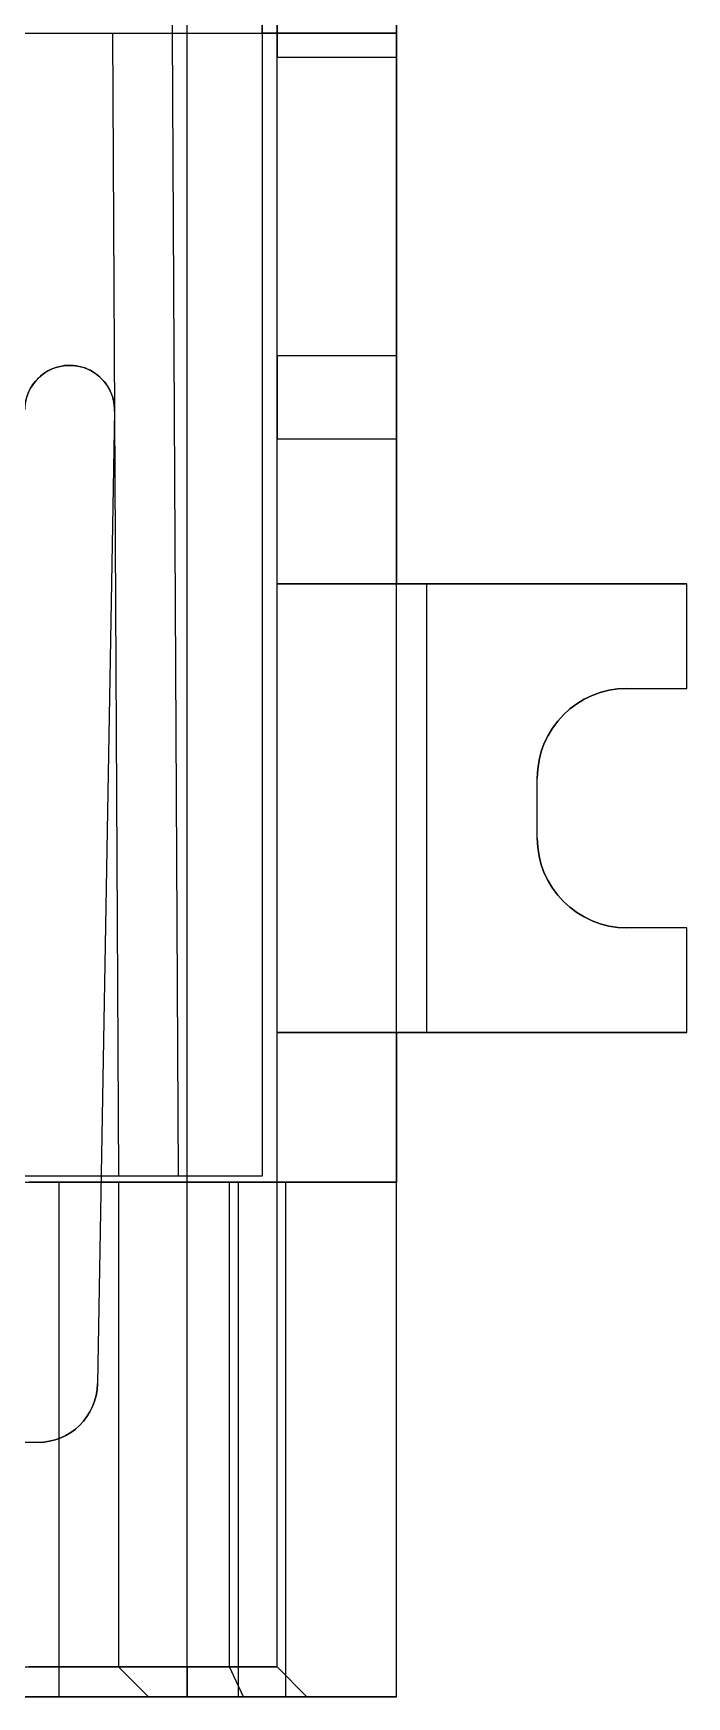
# Model space of a CAD drawing. Extents: x -4.83 to 4.83, y -5.56 to 3.84.
# Drawn here: x 2.65 to 4.83, y -5.56 to 0 of the extents above; entities that cross this region are included whole.
import ezdxf

# ---------------------------------------------------------------- set-up
doc = ezdxf.new("R2010")
doc.units = 0
doc.layers.get('0').update_dxf_attribs({"linetype": 'CONTINUOUS'})

# ---------------------------------------------------------------- blocks, each defined once
blk = doc.blocks.new('*U1')
at = {"color": 250, "extrusion": (0, -1e-16, -1)}
for p, q in [((3.41, 3.64), (3.41, -3.82)), ((3.41, 3.64, 1.62), (3.41, 0, 1.62)), ((3.86, 0, 1.62), (3.86, 3.64, 1.62)), ((3.41, 0, 1.62), (3.86, 0, 1.62)), ((3.41, -3.82), (1.45, -3.82))]:
    blk.add_line(p, q, dxfattribs=at)
at = {"color": 250}
for p, q in [((3.41, 0, 2.22), (3.41, 3.64, 2.22)), ((3.41, 0, 3.18), (3.41, 3.64, 3.18)), ((3.86, 0, 2.22), (3.86, 3.64, 2.22)), ((3.11, 3.34, 3.48), (3.11, 0, 3.48)), ((3.11, 3.34, 3.48), (3.11, 0, 3.48)), ((-3.11, 0, 3.48), (3.11, 0, 3.48)), ((2.91, 0, 0.72), (2.93, -3.82, 0.7)), ((3.11, 0, 1.62), (3.41, 0, 1.62)), ((3.11, 0, 1.62), (3.13, -3.82, 1.62)), ((3.86, 0, 2.22), (3.41, 0, 2.22)), ((3.41, 0, 1.62), (3.41, -3.82, 1.62)), ((3.41, -3.82, 1.62), (3.13, -3.82, 1.62))]:
    blk.add_line(p, q, dxfattribs=at)
at = {"color": 250, "extrusion": (1, 0, 0)}
for p, q in [((3.41, 0, 3.18), (3.41, 3.64, 3.18)), ((3.41, 0, 2.22), (3.41, 3.64, 2.22)), ((3.41, 3.64), (3.41, -3.82)), ((3.41, 3.64, 1.62), (3.41, 0, 1.62)), ((3.86, 0, 2.22), (3.86, 3.64, 2.22)), ((3.86, 0, 1.62), (3.86, 3.64, 1.62)), ((3.41, 0, 2.22), (3.41, 0, 3.18)), ((3.86, 0, 1.62), (3.86, 0, 2.22)), ((3.41, 0, 1.62), (3.41, -3.82, 1.62)), ((3.41, -3.82, 1.62), (3.41, -3.82))]:
    blk.add_line(p, q, dxfattribs=at)
at = {"color": 250, "extrusion": (0, -1, 1e-16)}
for p, q in [((-3.11, 0, 3.48), (3.11, 0, 3.48)), ((2.91, 0, 0.72), (2.91, 0, 1.42)), ((2.91, 0, 1.42), (3.11, 0, 1.62)), ((3.11, 0, 1.62), (3.41, 0, 1.62)), ((3.41, 0, 1.62), (3.86, 0, 1.62)), ((3.86, 0, 2.22), (3.41, 0, 2.22)), ((3.41, 0, 2.22), (3.41, 0, 3.18)), ((3.86, 0, 1.62), (3.86, 0, 2.22)), ((3.41, -3.82), (1.45, -3.82)), ((2.93, -3.82, 1.42), (2.93, -3.82, 0.7)), ((3.13, -3.82, 1.62), (2.93, -3.82, 1.42)), ((3.41, -3.82, 1.62), (3.13, -3.82, 1.62)), ((3.41, -3.82, 1.62), (3.41, -3.82))]:
    blk.add_line(p, q, dxfattribs=at)
at = {"color": 250, "extrusion": (-0.707097, -0.003702, 0.707107)}
for p, q in [((2.91, 0, 1.42), (2.93, -3.82, 1.42)), ((2.91, 0, 1.42), (3.11, 0, 1.62)), ((3.11, 0, 1.62), (3.13, -3.82, 1.62)), ((3.13, -3.82, 1.62), (2.93, -3.82, 1.42))]:
    blk.add_line(p, q, dxfattribs=at)
at = {"color": 250, "extrusion": (-0.999986, -0.005236, 0)}
for p, q in [((2.91, 0, 0.72), (2.93, -3.82, 0.7)), ((2.91, 0, 1.42), (2.93, -3.82, 1.42)), ((2.91, 0, 0.72), (2.91, 0, 1.42)), ((2.93, -3.82, 1.42), (2.93, -3.82, 0.7))]:
    blk.add_line(p, q, dxfattribs=at)
at = {"color": 250}
for points in [[(2.6445, 0, 0.422), (2.6469, 0, 0.4223), (2.6494, 0, 0.4226), (2.6518, 0, 0.4229), (2.6542, 0, 0.4233), (2.6567, 0, 0.4237), (2.6591, 0, 0.4241), (2.6615, 0, 0.4245), (2.664, 0, 0.4249), (2.6664, 0, 0.4254), (2.6688, 0, 0.4259), (2.6712, 0, 0.4264), (2.6736, 0, 0.4269), (2.676, 0, 0.4274), (2.6784, 0, 0.428), (2.6808, 0, 0.4286), (2.6832, 0, 0.4292), (2.6856, 0, 0.4298), (2.688, 0, 0.4304), (2.6904, 0, 0.4311), (2.6927, 0, 0.4318), (2.6951, 0, 0.4325), (2.6975, 0, 0.4332), (2.6998, 0, 0.4339), (2.7022, 0, 0.4347), (2.7045, 0, 0.4355), (2.7068, 0, 0.4362), (2.7092, 0, 0.4371), (2.7115, 0, 0.4379), (2.7138, 0, 0.4387), (2.7161, 0, 0.4396), (2.7184, 0, 0.4405), (2.7207, 0, 0.4414), (2.723, 0, 0.4423), (2.7253, 0, 0.4433), (2.7276, 0, 0.4442), (2.7298, 0, 0.4452), (2.7321, 0, 0.4462), (2.7343, 0, 0.4472), (2.7366, 0, 0.4482), (2.7388, 0, 0.4493), (2.741, 0, 0.4504), (2.7432, 0, 0.4514), (2.7454, 0, 0.4525), (2.7476, 0, 0.4537), (2.7498, 0, 0.4548), (2.752, 0, 0.456), (2.7542, 0, 0.4571), (2.7563, 0, 0.4583), (2.7585, 0, 0.4595), (2.7606, 0, 0.4608), (2.7628, 0, 0.462), (2.7649, 0, 0.4633), (2.767, 0, 0.4645), (2.7691, 0, 0.4658), (2.7712, 0, 0.4672), (2.7733, 0, 0.4685), (2.7753, 0, 0.4698), (2.7774, 0, 0.4712), (2.7794, 0, 0.4726), (2.7815, 0, 0.474), (2.7835, 0, 0.4754), (2.7855, 0, 0.4768), (2.7875, 0, 0.4783), (2.7895, 0, 0.4797), (2.7915, 0, 0.4812), (2.7934, 0, 0.4827), (2.7954, 0, 0.4842), (2.7973, 0, 0.4857), (2.7992, 0, 0.4873), (2.8011, 0, 0.4888), (2.803, 0, 0.4904), (2.8049, 0, 0.492), (2.8068, 0, 0.4936), (2.8086, 0, 0.4952), (2.8105, 0, 0.4969), (2.8123, 0, 0.4985), (2.8141, 0, 0.5002), (2.8159, 0, 0.5019), (2.8177, 0, 0.5036), (2.8195, 0, 0.5053), (2.8213, 0, 0.507), (2.823, 0, 0.5087), (2.8247, 0, 0.5105), (2.8264, 0, 0.5123), (2.8281, 0, 0.5141), (2.8298, 0, 0.5159), (2.8315, 0, 0.5177), (2.8331, 0, 0.5195), (2.8348, 0, 0.5214), (2.8364, 0, 0.5232), (2.838, 0, 0.5251), (2.8396, 0, 0.527), (2.8412, 0, 0.5289), (2.8427, 0, 0.5308), (2.8443, 0, 0.5327), (2.8458, 0, 0.5346), (2.8473, 0, 0.5366), (2.8488, 0, 0.5386), (2.8503, 0, 0.5405), (2.8518, 0, 0.5425), (2.8532, 0, 0.5445), (2.8546, 0, 0.5465), (2.856, 0, 0.5485), (2.8574, 0, 0.5506), (2.8588, 0, 0.5526), (2.8602, 0, 0.5547), (2.8615, 0, 0.5567), (2.8628, 0, 0.5588), (2.8642, 0, 0.5609), (2.8655, 0, 0.563), (2.8667, 0, 0.5651), (2.868, 0, 0.5672), (2.8692, 0, 0.5694), (2.8705, 0, 0.5715), (2.8717, 0, 0.5737), (2.8729, 0, 0.5758), (2.874, 0, 0.578), (2.8752, 0, 0.5802), (2.8763, 0, 0.5824), (2.8775, 0, 0.5846), (2.8786, 0, 0.5868), (2.8796, 0, 0.589), (2.8807, 0, 0.5912), (2.8818, 0, 0.5934), (2.8828, 0, 0.5957), (2.8838, 0, 0.5979), (2.8848, 0, 0.6002), (2.8858, 0, 0.6024), (2.8868, 0, 0.6047), (2.8877, 0, 0.607), (2.8886, 0, 0.6093), (2.8895, 0, 0.6116), (2.8904, 0, 0.6139), (2.8913, 0, 0.6162), (2.8921, 0, 0.6185), (2.8929, 0, 0.6208), (2.8938, 0, 0.6232), (2.8946, 0, 0.6255), (2.8953, 0, 0.6278), (2.8961, 0, 0.6302), (2.8968, 0, 0.6325), (2.8975, 0, 0.6349), (2.8982, 0, 0.6373), (2.8989, 0, 0.6396), (2.8996, 0, 0.642), (2.9002, 0, 0.6444), (2.9008, 0, 0.6468), (2.9014, 0, 0.6492), (2.902, 0, 0.6516), (2.9026, 0, 0.654), (2.9031, 0, 0.6564), (2.9036, 0, 0.6588), (2.9041, 0, 0.6612), (2.9046, 0, 0.6636), (2.9051, 0, 0.666), (2.9055, 0, 0.6685), (2.9059, 0, 0.6709), (2.9063, 0, 0.6733), (2.9067, 0, 0.6758), (2.9071, 0, 0.6782), (2.9074, 0, 0.6806), (2.9077, 0, 0.6831), (2.908, 0, 0.6855), (2.9083, 0, 0.688), (2.9086, 0, 0.6904), (2.9088, 0, 0.6929), (2.909, 0, 0.6954), (2.9092, 0, 0.6978), (2.9094, 0, 0.7003), (2.9095, 0, 0.7027), (2.9097, 0, 0.7052), (2.9098, 0, 0.7077), (2.9099, 0, 0.7101), (2.9099, 0, 0.7126), (2.91, 0, 0.7151), (2.91, 0, 0.7175), (2.91, 0, 0.72)], [(2.6445, 0, 0.422), (2.6469, 0, 0.4223), (2.6494, 0, 0.4226), (2.6518, 0, 0.4229), (2.6542, 0, 0.4233), (2.6567, 0, 0.4237), (2.6591, 0, 0.4241), (2.6615, 0, 0.4245), (2.664, 0, 0.4249), (2.6664, 0, 0.4254), (2.6688, 0, 0.4259), (2.6712, 0, 0.4264), (2.6736, 0, 0.4269), (2.676, 0, 0.4274), (2.6784, 0, 0.428), (2.6808, 0, 0.4286), (2.6832, 0, 0.4292), (2.6856, 0, 0.4298), (2.688, 0, 0.4304), (2.6904, 0, 0.4311), (2.6927, 0, 0.4318), (2.6951, 0, 0.4325), (2.6975, 0, 0.4332), (2.6998, 0, 0.4339), (2.7022, 0, 0.4347), (2.7045, 0, 0.4355), (2.7068, 0, 0.4362), (2.7092, 0, 0.4371), (2.7115, 0, 0.4379), (2.7138, 0, 0.4387), (2.7161, 0, 0.4396), (2.7184, 0, 0.4405), (2.7207, 0, 0.4414), (2.723, 0, 0.4423), (2.7253, 0, 0.4433), (2.7276, 0, 0.4442), (2.7298, 0, 0.4452), (2.7321, 0, 0.4462), (2.7343, 0, 0.4472), (2.7366, 0, 0.4482), (2.7388, 0, 0.4493), (2.741, 0, 0.4504), (2.7432, 0, 0.4514), (2.7454, 0, 0.4525), (2.7476, 0, 0.4537), (2.7498, 0, 0.4548), (2.752, 0, 0.456), (2.7542, 0, 0.4571), (2.7563, 0, 0.4583), (2.7585, 0, 0.4595), (2.7606, 0, 0.4608), (2.7628, 0, 0.462), (2.7649, 0, 0.4633), (2.767, 0, 0.4645), (2.7691, 0, 0.4658), (2.7712, 0, 0.4672), (2.7733, 0, 0.4685), (2.7753, 0, 0.4698), (2.7774, 0, 0.4712), (2.7794, 0, 0.4726), (2.7815, 0, 0.474), (2.7835, 0, 0.4754), (2.7855, 0, 0.4768), (2.7875, 0, 0.4783), (2.7895, 0, 0.4797), (2.7915, 0, 0.4812), (2.7934, 0, 0.4827), (2.7954, 0, 0.4842), (2.7973, 0, 0.4857), (2.7992, 0, 0.4873), (2.8011, 0, 0.4888), (2.803, 0, 0.4904), (2.8049, 0, 0.492), (2.8068, 0, 0.4936), (2.8086, 0, 0.4952), (2.8105, 0, 0.4969), (2.8123, 0, 0.4985), (2.8141, 0, 0.5002), (2.8159, 0, 0.5019), (2.8177, 0, 0.5036), (2.8195, 0, 0.5053), (2.8213, 0, 0.507), (2.823, 0, 0.5087), (2.8247, 0, 0.5105), (2.8264, 0, 0.5123), (2.8281, 0, 0.5141), (2.8298, 0, 0.5159), (2.8315, 0, 0.5177), (2.8331, 0, 0.5195), (2.8348, 0, 0.5214), (2.8364, 0, 0.5232), (2.838, 0, 0.5251), (2.8396, 0, 0.527), (2.8412, 0, 0.5289), (2.8427, 0, 0.5308), (2.8443, 0, 0.5327), (2.8458, 0, 0.5346), (2.8473, 0, 0.5366), (2.8488, 0, 0.5386), (2.8503, 0, 0.5405), (2.8518, 0, 0.5425), (2.8532, 0, 0.5445), (2.8546, 0, 0.5465), (2.856, 0, 0.5485), (2.8574, 0, 0.5506), (2.8588, 0, 0.5526), (2.8602, 0, 0.5547), (2.8615, 0, 0.5567), (2.8628, 0, 0.5588), (2.8642, 0, 0.5609), (2.8655, 0, 0.563), (2.8667, 0, 0.5651), (2.868, 0, 0.5672), (2.8692, 0, 0.5694), (2.8705, 0, 0.5715), (2.8717, 0, 0.5737), (2.8729, 0, 0.5758), (2.874, 0, 0.578), (2.8752, 0, 0.5802), (2.8763, 0, 0.5824), (2.8775, 0, 0.5846), (2.8786, 0, 0.5868), (2.8796, 0, 0.589), (2.8807, 0, 0.5912), (2.8818, 0, 0.5934), (2.8828, 0, 0.5957), (2.8838, 0, 0.5979), (2.8848, 0, 0.6002), (2.8858, 0, 0.6024), (2.8868, 0, 0.6047), (2.8877, 0, 0.607), (2.8886, 0, 0.6093), (2.8895, 0, 0.6116), (2.8904, 0, 0.6139), (2.8913, 0, 0.6162), (2.8921, 0, 0.6185), (2.8929, 0, 0.6208), (2.8938, 0, 0.6232), (2.8946, 0, 0.6255), (2.8953, 0, 0.6278), (2.8961, 0, 0.6302), (2.8968, 0, 0.6325), (2.8975, 0, 0.6349), (2.8982, 0, 0.6373), (2.8989, 0, 0.6396), (2.8996, 0, 0.642), (2.9002, 0, 0.6444), (2.9008, 0, 0.6468), (2.9014, 0, 0.6492), (2.902, 0, 0.6516), (2.9026, 0, 0.654), (2.9031, 0, 0.6564), (2.9036, 0, 0.6588), (2.9041, 0, 0.6612), (2.9046, 0, 0.6636), (2.9051, 0, 0.666), (2.9055, 0, 0.6685), (2.9059, 0, 0.6709), (2.9063, 0, 0.6733), (2.9067, 0, 0.6758), (2.9071, 0, 0.6782), (2.9074, 0, 0.6806), (2.9077, 0, 0.6831), (2.908, 0, 0.6855), (2.9083, 0, 0.688), (2.9086, 0, 0.6904), (2.9088, 0, 0.6929), (2.909, 0, 0.6954), (2.9092, 0, 0.6978), (2.9094, 0, 0.7003), (2.9095, 0, 0.7027), (2.9097, 0, 0.7052), (2.9098, 0, 0.7077), (2.9099, 0, 0.7101), (2.9099, 0, 0.7126), (2.91, 0, 0.7151), (2.91, 0, 0.7175), (2.91, 0, 0.72)], [(2.93, -3.82, 0.7), (2.93, -3.82, 0.6973), (2.93, -3.82, 0.6947), (2.9299, -3.82, 0.692), (2.9298, -3.82, 0.6894), (2.9297, -3.82, 0.6868), (2.9296, -3.82, 0.6842), (2.9295, -3.82, 0.6817), (2.9293, -3.82, 0.6791), (2.9292, -3.82, 0.6766), (2.929, -3.82, 0.6741), (2.9288, -3.82, 0.6716), (2.9285, -3.82, 0.6692), (2.9283, -3.82, 0.6667), (2.928, -3.82, 0.6643), (2.9278, -3.82, 0.6619), (2.9275, -3.82, 0.6595), (2.9271, -3.82, 0.6571), (2.9268, -3.82, 0.6548), (2.9265, -3.82, 0.6524), (2.9261, -3.82, 0.6501), (2.9257, -3.82, 0.6478), (2.9253, -3.82, 0.6455), (2.9249, -3.82, 0.6432), (2.9244, -3.82, 0.641), (2.924, -3.82, 0.6387), (2.9235, -3.82, 0.6365), (2.923, -3.82, 0.6343), (2.9226, -3.82, 0.6321), (2.922, -3.82, 0.6299), (2.9215, -3.82, 0.6278), (2.921, -3.82, 0.6256), (2.9204, -3.82, 0.6235), (2.9198, -3.82, 0.6214), (2.9192, -3.82, 0.6193), (2.9186, -3.82, 0.6172), (2.918, -3.82, 0.6151), (2.9174, -3.82, 0.613), (2.9168, -3.82, 0.611), (2.9161, -3.82, 0.6089), (2.9154, -3.82, 0.6069), (2.9148, -3.82, 0.6049), (2.9141, -3.82, 0.6029), (2.9134, -3.82, 0.6009), (2.9127, -3.82, 0.5989), (2.9119, -3.82, 0.597), (2.9112, -3.82, 0.595), (2.9104, -3.82, 0.5931), (2.9097, -3.82, 0.5912), (2.9089, -3.82, 0.5892), (2.9081, -3.82, 0.5873), (2.9073, -3.82, 0.5854), (2.9065, -3.82, 0.5836), (2.9057, -3.82, 0.5817), (2.9049, -3.82, 0.5798), (2.9041, -3.82, 0.578), (2.9032, -3.82, 0.5761), (2.9024, -3.82, 0.5743), (2.9015, -3.82, 0.5724), (2.9006, -3.82, 0.5706), (2.8998, -3.82, 0.5688), (2.8989, -3.82, 0.567), (2.898, -3.82, 0.5652), (2.8971, -3.82, 0.5634), (2.8961, -3.82, 0.5617), (2.8952, -3.82, 0.5599), (2.8943, -3.82, 0.5581), (2.8933, -3.82, 0.5564), (2.8924, -3.82, 0.5547), (2.8914, -3.82, 0.5529), (2.8904, -3.82, 0.5512), (2.8895, -3.82, 0.5495), (2.8885, -3.82, 0.5478), (2.8875, -3.82, 0.5461), (2.8864, -3.82, 0.5444), (2.8854, -3.82, 0.5428), (2.8844, -3.82, 0.5411), (2.8834, -3.82, 0.5395), (2.8823, -3.82, 0.5378), (2.8813, -3.82, 0.5362), (2.8802, -3.82, 0.5346), (2.8791, -3.82, 0.5329), (2.878, -3.82, 0.5313), (2.8769, -3.82, 0.5297), (2.8758, -3.82, 0.5281), (2.8747, -3.82, 0.5266), (2.8736, -3.82, 0.525), (2.8725, -3.82, 0.5234), (2.8714, -3.82, 0.5219), (2.8702, -3.82, 0.5203), (2.8691, -3.82, 0.5188), (2.8679, -3.82, 0.5173), (2.8667, -3.82, 0.5157), (2.8655, -3.82, 0.5142), (2.8644, -3.82, 0.5127), (2.8632, -3.82, 0.5112), (2.862, -3.82, 0.5098), (2.8607, -3.82, 0.5083), (2.8595, -3.82, 0.5068), (2.8583, -3.82, 0.5054), (2.857, -3.82, 0.5039), (2.8558, -3.82, 0.5025), (2.8545, -3.82, 0.501), (2.8533, -3.82, 0.4996), (2.852, -3.82, 0.4982), (2.8507, -3.82, 0.4968), (2.8494, -3.82, 0.4954), (2.8481, -3.82, 0.494), (2.8468, -3.82, 0.4926), (2.8455, -3.82, 0.4913), (2.8441, -3.82, 0.4899), (2.8428, -3.82, 0.4885), (2.8415, -3.82, 0.4872), (2.8401, -3.82, 0.4859), (2.8387, -3.82, 0.4845), (2.8374, -3.82, 0.4832), (2.836, -3.82, 0.4819), (2.8346, -3.82, 0.4806), (2.8332, -3.82, 0.4793), (2.8318, -3.82, 0.478), (2.8304, -3.82, 0.4767), (2.829, -3.82, 0.4755), (2.8275, -3.82, 0.4742), (2.8261, -3.82, 0.473), (2.8247, -3.82, 0.4717), (2.8232, -3.82, 0.4705), (2.8217, -3.82, 0.4693), (2.8203, -3.82, 0.468), (2.8188, -3.82, 0.4668), (2.8173, -3.82, 0.4656), (2.8158, -3.82, 0.4645), (2.8143, -3.82, 0.4633), (2.8127, -3.82, 0.4621), (2.8112, -3.82, 0.4609), (2.8097, -3.82, 0.4598), (2.8081, -3.82, 0.4586), (2.8066, -3.82, 0.4575), (2.805, -3.82, 0.4564), (2.8034, -3.82, 0.4553), (2.8019, -3.82, 0.4541), (2.8003, -3.82, 0.453), (2.7987, -3.82, 0.452), (2.7971, -3.82, 0.4509), (2.7955, -3.82, 0.4498), (2.7938, -3.82, 0.4487), (2.7922, -3.82, 0.4477), (2.7905, -3.82, 0.4466), (2.7889, -3.82, 0.4456), (2.7872, -3.82, 0.4446), (2.7856, -3.82, 0.4436), (2.7839, -3.82, 0.4425), (2.7822, -3.82, 0.4415), (2.7805, -3.82, 0.4405), (2.7788, -3.82, 0.4396), (2.7771, -3.82, 0.4386), (2.7753, -3.82, 0.4376), (2.7736, -3.82, 0.4367), (2.7719, -3.82, 0.4357), (2.7701, -3.82, 0.4348), (2.7683, -3.82, 0.4339), (2.7666, -3.82, 0.4329), (2.7648, -3.82, 0.432), (2.763, -3.82, 0.4311), (2.7612, -3.82, 0.4302), (2.7594, -3.82, 0.4294), (2.7576, -3.82, 0.4285), (2.7557, -3.82, 0.4276), (2.7539, -3.82, 0.4268), (2.7521, -3.82, 0.4259), (2.7502, -3.82, 0.4251), (2.7483, -3.82, 0.4243), (2.7464, -3.82, 0.4235), (2.7446, -3.82, 0.4227), (2.7427, -3.82, 0.4219), (2.7408, -3.82, 0.4211), (2.7388, -3.82, 0.4203), (2.7369, -3.82, 0.4195), (2.735, -3.82, 0.4188), (2.733, -3.82, 0.4181), (2.7311, -3.82, 0.4173), (2.7291, -3.82, 0.4166), (2.7271, -3.82, 0.4159), (2.7251, -3.82, 0.4152), (2.7231, -3.82, 0.4145), (2.721, -3.82, 0.4139), (2.719, -3.82, 0.4132), (2.717, -3.82, 0.4126), (2.7149, -3.82, 0.412), (2.7128, -3.82, 0.4113), (2.7107, -3.82, 0.4108), (2.7086, -3.82, 0.4102), (2.7065, -3.82, 0.4096), (2.7044, -3.82, 0.409), (2.7022, -3.82, 0.4085), (2.7001, -3.82, 0.408), (2.6979, -3.82, 0.4075), (2.6957, -3.82, 0.407), (2.6935, -3.82, 0.4065), (2.6913, -3.82, 0.406), (2.689, -3.82, 0.4056), (2.6868, -3.82, 0.4051), (2.6845, -3.82, 0.4047), (2.6822, -3.82, 0.4043), (2.6799, -3.82, 0.4039), (2.6776, -3.82, 0.4035), (2.6752, -3.82, 0.4032), (2.6729, -3.82, 0.4029), (2.6705, -3.82, 0.4025), (2.6681, -3.82, 0.4022), (2.6657, -3.82, 0.402), (2.6633, -3.82, 0.4017), (2.6608, -3.82, 0.4014), (2.6584, -3.82, 0.4012), (2.6559, -3.82, 0.401), (2.6534, -3.82, 0.4008), (2.6509, -3.82, 0.4007), (2.6483, -3.82, 0.4005), (2.6458, -3.82, 0.4004), (2.6432, -3.82, 0.4003)], [(2.93, -3.82, 0.7), (2.93, -3.82, 0.6973), (2.93, -3.82, 0.6947), (2.9299, -3.82, 0.692), (2.9298, -3.82, 0.6894), (2.9297, -3.82, 0.6868), (2.9296, -3.82, 0.6842), (2.9295, -3.82, 0.6817), (2.9293, -3.82, 0.6791), (2.9292, -3.82, 0.6766), (2.929, -3.82, 0.6741), (2.9288, -3.82, 0.6716), (2.9285, -3.82, 0.6692), (2.9283, -3.82, 0.6667), (2.928, -3.82, 0.6643), (2.9278, -3.82, 0.6619), (2.9275, -3.82, 0.6595), (2.9271, -3.82, 0.6571), (2.9268, -3.82, 0.6548), (2.9265, -3.82, 0.6524), (2.9261, -3.82, 0.6501), (2.9257, -3.82, 0.6478), (2.9253, -3.82, 0.6455), (2.9249, -3.82, 0.6432), (2.9244, -3.82, 0.641), (2.924, -3.82, 0.6387), (2.9235, -3.82, 0.6365), (2.923, -3.82, 0.6343), (2.9226, -3.82, 0.6321), (2.922, -3.82, 0.6299), (2.9215, -3.82, 0.6278), (2.921, -3.82, 0.6256), (2.9204, -3.82, 0.6235), (2.9198, -3.82, 0.6214), (2.9192, -3.82, 0.6193), (2.9186, -3.82, 0.6172), (2.918, -3.82, 0.6151), (2.9174, -3.82, 0.613), (2.9168, -3.82, 0.611), (2.9161, -3.82, 0.6089), (2.9154, -3.82, 0.6069), (2.9148, -3.82, 0.6049), (2.9141, -3.82, 0.6029), (2.9134, -3.82, 0.6009), (2.9127, -3.82, 0.5989), (2.9119, -3.82, 0.597), (2.9112, -3.82, 0.595), (2.9104, -3.82, 0.5931), (2.9097, -3.82, 0.5912), (2.9089, -3.82, 0.5892), (2.9081, -3.82, 0.5873), (2.9073, -3.82, 0.5854), (2.9065, -3.82, 0.5836), (2.9057, -3.82, 0.5817), (2.9049, -3.82, 0.5798), (2.9041, -3.82, 0.578), (2.9032, -3.82, 0.5761), (2.9024, -3.82, 0.5743), (2.9015, -3.82, 0.5724), (2.9006, -3.82, 0.5706), (2.8998, -3.82, 0.5688), (2.8989, -3.82, 0.567), (2.898, -3.82, 0.5652), (2.8971, -3.82, 0.5634), (2.8961, -3.82, 0.5617), (2.8952, -3.82, 0.5599), (2.8943, -3.82, 0.5581), (2.8933, -3.82, 0.5564), (2.8924, -3.82, 0.5547), (2.8914, -3.82, 0.5529), (2.8904, -3.82, 0.5512), (2.8895, -3.82, 0.5495), (2.8885, -3.82, 0.5478), (2.8875, -3.82, 0.5461), (2.8864, -3.82, 0.5444), (2.8854, -3.82, 0.5428), (2.8844, -3.82, 0.5411), (2.8834, -3.82, 0.5395), (2.8823, -3.82, 0.5378), (2.8813, -3.82, 0.5362), (2.8802, -3.82, 0.5346), (2.8791, -3.82, 0.5329), (2.878, -3.82, 0.5313), (2.8769, -3.82, 0.5297), (2.8758, -3.82, 0.5281), (2.8747, -3.82, 0.5266), (2.8736, -3.82, 0.525), (2.8725, -3.82, 0.5234), (2.8714, -3.82, 0.5219), (2.8702, -3.82, 0.5203), (2.8691, -3.82, 0.5188), (2.8679, -3.82, 0.5173), (2.8667, -3.82, 0.5157), (2.8655, -3.82, 0.5142), (2.8644, -3.82, 0.5127), (2.8632, -3.82, 0.5112), (2.862, -3.82, 0.5098), (2.8607, -3.82, 0.5083), (2.8595, -3.82, 0.5068), (2.8583, -3.82, 0.5054), (2.857, -3.82, 0.5039), (2.8558, -3.82, 0.5025), (2.8545, -3.82, 0.501), (2.8533, -3.82, 0.4996), (2.852, -3.82, 0.4982), (2.8507, -3.82, 0.4968), (2.8494, -3.82, 0.4954), (2.8481, -3.82, 0.494), (2.8468, -3.82, 0.4926), (2.8455, -3.82, 0.4913), (2.8441, -3.82, 0.4899), (2.8428, -3.82, 0.4885), (2.8415, -3.82, 0.4872), (2.8401, -3.82, 0.4859), (2.8387, -3.82, 0.4845), (2.8374, -3.82, 0.4832), (2.836, -3.82, 0.4819), (2.8346, -3.82, 0.4806), (2.8332, -3.82, 0.4793), (2.8318, -3.82, 0.478), (2.8304, -3.82, 0.4767), (2.829, -3.82, 0.4755), (2.8275, -3.82, 0.4742), (2.8261, -3.82, 0.473), (2.8247, -3.82, 0.4717), (2.8232, -3.82, 0.4705), (2.8217, -3.82, 0.4693), (2.8203, -3.82, 0.468), (2.8188, -3.82, 0.4668), (2.8173, -3.82, 0.4656), (2.8158, -3.82, 0.4645), (2.8143, -3.82, 0.4633), (2.8127, -3.82, 0.4621), (2.8112, -3.82, 0.4609), (2.8097, -3.82, 0.4598), (2.8081, -3.82, 0.4586), (2.8066, -3.82, 0.4575), (2.805, -3.82, 0.4564), (2.8034, -3.82, 0.4553), (2.8019, -3.82, 0.4541), (2.8003, -3.82, 0.453), (2.7987, -3.82, 0.452), (2.7971, -3.82, 0.4509), (2.7955, -3.82, 0.4498), (2.7938, -3.82, 0.4487), (2.7922, -3.82, 0.4477), (2.7905, -3.82, 0.4466), (2.7889, -3.82, 0.4456), (2.7872, -3.82, 0.4446), (2.7856, -3.82, 0.4436), (2.7839, -3.82, 0.4425), (2.7822, -3.82, 0.4415), (2.7805, -3.82, 0.4405), (2.7788, -3.82, 0.4396), (2.7771, -3.82, 0.4386), (2.7753, -3.82, 0.4376), (2.7736, -3.82, 0.4367), (2.7719, -3.82, 0.4357), (2.7701, -3.82, 0.4348), (2.7683, -3.82, 0.4339), (2.7666, -3.82, 0.4329), (2.7648, -3.82, 0.432), (2.763, -3.82, 0.4311), (2.7612, -3.82, 0.4302), (2.7594, -3.82, 0.4294), (2.7576, -3.82, 0.4285), (2.7557, -3.82, 0.4276), (2.7539, -3.82, 0.4268), (2.7521, -3.82, 0.4259), (2.7502, -3.82, 0.4251), (2.7483, -3.82, 0.4243), (2.7464, -3.82, 0.4235), (2.7446, -3.82, 0.4227), (2.7427, -3.82, 0.4219), (2.7408, -3.82, 0.4211), (2.7388, -3.82, 0.4203), (2.7369, -3.82, 0.4195), (2.735, -3.82, 0.4188), (2.733, -3.82, 0.4181), (2.7311, -3.82, 0.4173), (2.7291, -3.82, 0.4166), (2.7271, -3.82, 0.4159), (2.7251, -3.82, 0.4152), (2.7231, -3.82, 0.4145), (2.721, -3.82, 0.4139), (2.719, -3.82, 0.4132), (2.717, -3.82, 0.4126), (2.7149, -3.82, 0.412), (2.7128, -3.82, 0.4113), (2.7107, -3.82, 0.4108), (2.7086, -3.82, 0.4102), (2.7065, -3.82, 0.4096), (2.7044, -3.82, 0.409), (2.7022, -3.82, 0.4085), (2.7001, -3.82, 0.408), (2.6979, -3.82, 0.4075), (2.6957, -3.82, 0.407), (2.6935, -3.82, 0.4065), (2.6913, -3.82, 0.406), (2.689, -3.82, 0.4056), (2.6868, -3.82, 0.4051), (2.6845, -3.82, 0.4047), (2.6822, -3.82, 0.4043), (2.6799, -3.82, 0.4039), (2.6776, -3.82, 0.4035), (2.6752, -3.82, 0.4032), (2.6729, -3.82, 0.4029), (2.6705, -3.82, 0.4025), (2.6681, -3.82, 0.4022), (2.6657, -3.82, 0.402), (2.6633, -3.82, 0.4017), (2.6608, -3.82, 0.4014), (2.6584, -3.82, 0.4012), (2.6559, -3.82, 0.401), (2.6534, -3.82, 0.4008), (2.6509, -3.82, 0.4007), (2.6483, -3.82, 0.4005), (2.6458, -3.82, 0.4004), (2.6432, -3.82, 0.4003)]]:
    blk.add_polyline3d(points, dxfattribs=at)
blk = doc.blocks.new('*U3')
at = {"color": 255}
for p, q in [((3.16, -5.56, 3.9), (3.16, 3.64, 3.9)), ((3.16, -5.56, 3.9), (3.16, 3.64, 3.9)), ((3.86, -5.56, 3.2), (3.86, 3.64, 3.2)), ((3.16, -5.46, 3.5), (3.16, 3.54, 3.5)), ((3.46, -5.46, 3.2), (3.46, 3.54, 3.2)), ((3.46, -0.08, 2.0302), (3.86, -0.08, 2.0302)), ((3.46, -0.08, 1.82), (3.86, -0.08, 1.82)), ((3.86, -1.0777, 0.34), (3.46, -1.0777, 0.34)), ((2.9167, -1.2626, 3.9), (2.86, -4.5135, 3.9)), ((2.9167, -1.2626, 3.5), (2.9167, -1.2626, 3.9)), ((3.86, -1.3571, 0.5309), (3.46, -1.3571, 0.5309)), ((3.86, -1.3571, 0.5309), (3.46, -1.3571, 0.5309)), ((3.46, -1.84, 0.44), (3.86, -1.84, 0.44)), ((3.46, -3.34, 0.44), (3.46, -1.84, 0.44)), ((3.86, -3.34, 0.44), (3.86, -1.84, 0.44)), ((3.96, -1.84, -0.06), (3.96, -3.34, -0.06)), ((4.83, -1.84, 0.34), (3.96, -1.84, 0.34)), ((3.96, -1.84, 0.34), (3.96, -3.34, 0.34)), ((3.96, -1.84, 0.34), (3.96, -3.34, 0.34)), ((4.83, -2.19, 0.34), (4.83, -1.84, 0.34)), ((4.63, -2.19, 0.34), (4.83, -2.19, 0.34)), ((4.63, -2.19, 0.34), (4.63, -2.19, -0.06)), ((4.33, -2.69, 0.34), (4.33, -2.49, 0.34)), ((4.33, -2.49, -0.06), (4.33, -2.49, 0.34)), ((4.33, -2.69, -0.06), (4.33, -2.69, 0.34)), ((4.83, -2.99, 0.34), (4.63, -2.99, 0.34)), ((4.63, -2.99, -0.06), (4.63, -2.99, 0.34)), ((4.83, -3.34, 0.34), (4.83, -2.99, 0.34)), ((3.46, -3.34, 2.4), (3.86, -3.34, 2.4)), ((3.96, -3.34, 0.34), (4.83, -3.34, 0.34)), ((2.73, -3.84), (2.73, -5.56)), ((2.93, -3.84, 1.3673), (2.93, -5.46, 1.3673)), ((2.93, -3.84, 0.7), (2.93, -5.46, 0.7)), ((3.301, -5.46, 1.9852), (3.301, -3.84, 1.9852)), ((3.301, -5.46, 1.9852), (3.301, -3.84, 1.9852)), ((3.33, -3.84, 0.6), (3.33, -5.56, 0.6)), ((3.33, -3.84, 1.3673), (3.33, -5.56, 1.3673)), ((3.46, -3.84, 2.4), (3.86, -3.84, 2.4)), ((3.46, -5.46, 2.25), (3.46, -3.84, 2.25)), ((3.489, -5.56, 1.6321), (3.489, -3.84, 1.6321)), ((3.489, -5.56, 1.6321), (3.489, -3.84, 1.6321)), ((3.86, -5.56, 2.25), (3.86, -3.84, 2.25)), ((2.86, -4.5135, 3.5), (2.86, -4.5135, 3.9)), ((2.66, -4.71, 3.9), (2.06, -4.71, 3.9)), ((2.66, -4.71, 3.5), (2.66, -4.71, 3.9)), ((2.93, -5.46, 0.7), (3.03, -5.56, 0.7)), ((2.93, -5.46, 1.3673), (3.03, -5.56, 1.3673)), ((3.16, -5.46, 3.5), (3.16, -5.56, 3.6)), ((3.348, -5.56, 1.8969), (3.301, -5.46, 1.9852)), ((3.348, -5.56, 1.8969), (3.301, -5.46, 1.9852)), ((3.56, -5.56, 3.2), (3.46, -5.46, 3.2)), ((3.46, -5.46, 2.25), (3.56, -5.56, 2.25)), ((-3.16, -5.56, 3.9), (3.16, -5.56, 3.9))]:
    blk.add_line(p, q, dxfattribs=at)
at = {"color": 255, "extrusion": (1, 0, 0)}
for p, q in [((3.86, -5.56, 3.2), (3.86, 3.64, 3.2)), ((3.86, 1.3777, 0.34), (3.86, -1.0777, 0.34)), ((3.86, -0.08, 1.82), (3.86, -0.08, 2.0302)), ((3.86, -3.34, 0.44), (3.86, -1.84, 0.44)), ((4.83, -1.84, -0.06), (4.83, -1.84, 0.34)), ((4.83, -2.19, 0.34), (4.83, -1.84, 0.34)), ((4.83, -2.19, -0.06), (4.83, -1.84, -0.06)), ((4.83, -2.19, -0.06), (4.83, -2.19, 0.34)), ((4.33, -2.49, -0.06), (4.33, -2.49, 0.34)), ((4.33, -2.69, 0.34), (4.33, -2.49, 0.34)), ((4.33, -2.69, -0.06), (4.33, -2.49, -0.06)), ((4.33, -2.69, -0.06), (4.33, -2.69, 0.34)), ((4.83, -3.34, -0.06), (4.83, -2.99, -0.06)), ((4.83, -2.99, 0.34), (4.83, -2.99, -0.06)), ((4.83, -3.34, 0.34), (4.83, -2.99, 0.34)), ((3.86, -3.34, 2.4), (3.86, -3.34, 0.44)), ((4.83, -3.34, 0.34), (4.83, -3.34, -0.06)), ((3.33, -3.84, 0.6), (3.33, -5.56, 0.6)), ((3.33, -3.84, 0.6), (3.33, -3.84, 1.3673)), ((3.33, -3.84, 1.3673), (3.33, -5.56, 1.3673)), ((3.86, -5.56, 2.25), (3.86, -3.84, 2.25)), ((3.86, -3.84, 2.25), (3.86, -3.84, 2.4)), ((3.33, -5.56, 1.3673), (3.33, -5.56, 0.6)), ((3.86, -5.56, 3.2), (3.86, -5.56, 2.25))]:
    blk.add_line(p, q, dxfattribs=at)
at = {"color": 255, "extrusion": (0, -1e-16, -1)}
for p, q in [((3.16, -5.46, 3.5), (3.16, 3.54, 3.5)), ((3.46, -1.0777, 0.34), (3.46, 1.3777, 0.34)), ((3.86, 1.3777, 0.34), (3.86, -1.0777, 0.34)), ((3.86, -1.0777, 0.34), (3.46, -1.0777, 0.34)), ((2.9167, -1.2626, 3.5), (2.86, -4.5135, 3.5)), ((3.96, -1.84, -0.06), (3.96, -3.34, -0.06)), ((3.96, -1.84, -0.06), (4.83, -1.84, -0.06)), ((4.83, -2.19, -0.06), (4.83, -1.84, -0.06)), ((4.63, -2.19, -0.06), (4.83, -2.19, -0.06)), ((4.33, -2.69, -0.06), (4.33, -2.49, -0.06)), ((4.83, -2.99, -0.06), (4.63, -2.99, -0.06)), ((4.83, -3.34, -0.06), (4.83, -2.99, -0.06)), ((4.83, -3.34, -0.06), (3.96, -3.34, -0.06)), ((1.43, -3.84), (2.73, -3.84)), ((2.73, -3.84), (2.73, -5.56)), ((2.66, -4.71, 3.5), (2.06, -4.71, 3.5)), ((-3.16, -5.46, 3.5), (3.16, -5.46, 3.5)), ((0.001, -5.56), (2.73, -5.56))]:
    blk.add_line(p, q, dxfattribs=at)
at = {"color": 255, "extrusion": (-1, 0, 0)}
for p, q in [((3.46, -5.46, 3.2), (3.46, 3.54, 3.2)), ((3.46, -1.0777, 0.34), (3.46, 1.3777, 0.34)), ((3.46, -0.08, 1.82), (3.46, -0.08, 2.0302)), ((3.46, -3.34, 0.44), (3.46, -1.84, 0.44)), ((3.46, -3.34, 2.4), (3.46, -3.34, 0.44)), ((2.93, -3.84, 1.3673), (2.93, -3.84, 0.7)), ((2.93, -3.84, 0.7), (2.93, -5.46, 0.7)), ((2.93, -3.84, 1.3673), (2.93, -5.46, 1.3673)), ((3.46, -3.84, 2.25), (3.46, -3.84, 2.4)), ((3.46, -5.46, 2.25), (3.46, -3.84, 2.25)), ((2.93, -5.46, 0.7), (2.93, -5.46, 1.3673)), ((3.46, -5.46, 3.2), (3.46, -5.46, 2.25))]:
    blk.add_line(p, q, dxfattribs=at)
at = {"color": 255, "extrusion": (0, 1, -1e-16)}
for p, q in [((3.46, -0.08, 2.0302), (3.86, -0.08, 2.0302)), ((3.46, -0.08, 1.82), (3.86, -0.08, 1.82)), ((3.46, -0.08, 1.82), (3.46, -0.08, 2.0302)), ((3.86, -0.08, 1.82), (3.86, -0.08, 2.0302)), ((3.46, -1.84, 0.44), (3.86, -1.84, 0.44)), ((4.83, -1.84, 0.34), (3.96, -1.84, 0.34)), ((3.96, -1.84, -0.06), (4.83, -1.84, -0.06)), ((4.83, -1.84, -0.06), (4.83, -1.84, 0.34)), ((4.83, -2.99, -0.06), (4.63, -2.99, -0.06)), ((4.63, -2.99, -0.06), (4.63, -2.99, 0.34)), ((4.83, -2.99, 0.34), (4.63, -2.99, 0.34)), ((4.83, -2.99, 0.34), (4.83, -2.99, -0.06)), ((1.43, -3.84), (2.73, -3.84)), ((2.93, -3.84, 1.3673), (2.93, -3.84, 0.7)), ((3.33, -3.84, 0.6), (3.33, -3.84, 1.3673)), ((3.46, -3.84, 2.25), (3.46, -3.84, 2.4)), ((3.46, -3.84, 2.4), (3.86, -3.84, 2.4)), ((3.86, -3.84, 2.25), (3.86, -3.84, 2.4)), ((2.66, -4.71, 3.5), (2.06, -4.71, 3.5)), ((2.66, -4.71, 3.9), (2.06, -4.71, 3.9)), ((2.66, -4.71, 3.5), (2.66, -4.71, 3.9))]:
    blk.add_line(p, q, dxfattribs=at)
at = {"color": 255, "extrusion": (-0.999848, 0.017452, 0)}
for p, q in [((2.9167, -1.2626, 3.5), (2.86, -4.5135, 3.5)), ((2.9167, -1.2626, 3.9), (2.86, -4.5135, 3.9)), ((2.9167, -1.2626, 3.5), (2.9167, -1.2626, 3.9)), ((2.86, -4.5135, 3.5), (2.86, -4.5135, 3.9))]:
    blk.add_line(p, q, dxfattribs=at)
at = {"color": 255, "extrusion": (0, -1, 1e-16)}
for p, q in [((4.63, -2.19, 0.34), (4.83, -2.19, 0.34)), ((4.63, -2.19, 0.34), (4.63, -2.19, -0.06)), ((4.63, -2.19, -0.06), (4.83, -2.19, -0.06)), ((4.83, -2.19, -0.06), (4.83, -2.19, 0.34)), ((3.46, -3.34, 2.4), (3.46, -3.34, 0.44)), ((3.46, -3.34, 2.4), (3.86, -3.34, 2.4)), ((3.86, -3.34, 2.4), (3.86, -3.34, 0.44)), ((4.83, -3.34, -0.06), (3.96, -3.34, -0.06)), ((3.96, -3.34, 0.34), (4.83, -3.34, 0.34)), ((4.83, -3.34, 0.34), (4.83, -3.34, -0.06)), ((-3.16, -5.56, 3.9), (3.16, -5.56, 3.9)), ((3.16, -5.56, 3.6), (-3.16, -5.56, 3.6)), ((0.001, -5.56), (2.73, -5.56)), ((3.03, -5.56, 1.3673), (3.03, -5.56, 0.7)), ((3.33, -5.56, 1.3673), (3.33, -5.56, 0.6)), ((3.56, -5.56, 3.2), (3.56, -5.56, 2.25)), ((3.86, -5.56, 3.2), (3.86, -5.56, 2.25))]:
    blk.add_line(p, q, dxfattribs=at)
at = {"color": 255, "extrusion": (0, -0.707107, -0.707107)}
for p, q in [((-3.16, -5.46, 3.5), (3.16, -5.46, 3.5)), ((3.16, -5.46, 3.5), (3.16, -5.56, 3.6)), ((3.16, -5.56, 3.6), (-3.16, -5.56, 3.6))]:
    blk.add_line(p, q, dxfattribs=at)
at = {"color": 255, "extrusion": (-0.707107, -0.707107, 0)}
for p, q in [((2.93, -5.46, 0.7), (3.03, -5.56, 0.7)), ((2.93, -5.46, 1.3673), (3.03, -5.56, 1.3673)), ((2.93, -5.46, 0.7), (2.93, -5.46, 1.3673)), ((3.56, -5.56, 3.2), (3.46, -5.46, 3.2)), ((3.46, -5.46, 3.2), (3.46, -5.46, 2.25)), ((3.46, -5.46, 2.25), (3.56, -5.56, 2.25)), ((3.03, -5.56, 1.3673), (3.03, -5.56, 0.7)), ((3.56, -5.56, 3.2), (3.56, -5.56, 2.25))]:
    blk.add_line(p, q, dxfattribs=at)
at = {"color": 255, "extrusion": (-1, 0, 0)}
for centre, radius, start, end in [((-0.12, 1.82, -3.46), 0.2, 270, 0), ((-0.12, 1.82, -3.46), 0.2, 270, 0), ((-0.12, 1.82, -3.86), 0.2, 270, 0), ((-0.12, 2.0302, -3.46), 0.2, 0, 87), ((-0.12, 2.0302, -3.46), 0.2, 0, 87), ((-0.12, 2.0302, -3.86), 0.2, 0, 87), ((1.59, 0.44, -3.46), 0.25, 0, 158.6763), ((1.59, 0.44, -3.46), 0.25, 0, 158.6763), ((1.59, 0.44, -3.86), 0.25, 0, 158.6763), ((3.59, 2.4, -3.46), 0.25, 0, 180), ((3.59, 2.4, -3.46), 0.25, 0, 180), ((3.59, 2.4, -3.86), 0.25, 0, 180)]:
    blk.add_arc(centre, radius, start, end, dxfattribs=at)
at = {"color": 255, "extrusion": (1, 0, 0)}
for centre, radius, start, end in [((0.12, 1.82, 3.86), 0.2, 180, 270), ((0.12, 2.0302, 3.86), 0.2, 93, 180), ((-1.59, 0.44, 3.86), 0.25, 21.3237, 180), ((-3.59, 2.4, 3.86), 0.25, 0, 180)]:
    blk.add_arc(centre, radius, start, end, dxfattribs=at)
at = {"color": 255, "extrusion": (-2.9e-15, -1e-16, -1)}
blk.add_arc((-2.7667, -1.26, -3.5), 0.15, 1, 181, dxfattribs=at)
blk.add_arc((-2.7667, -1.26, -3.5), 0.15, 1, 181, dxfattribs=at)
at = {"color": 255, "extrusion": (0, -1e-16, -1)}
for centre, radius, start, end in [((-2.7667, -1.26, -3.9), 0.15, 1, 181), ((-4.63, -2.49, 0.06), 0.3, 0, 90), ((-4.63, -2.49, -0.34), 0.3, 0, 90), ((-4.63, -2.49, 0.06), 0.3, 0, 90), ((-4.63, -2.69, 0.06), 0.3, 270, 0), ((-4.63, -2.69, -0.34), 0.3, 270, 0), ((-4.63, -2.69, 0.06), 0.3, 270, 0), ((-2.66, -4.51, -3.5), 0.2, 181, 270), ((-2.66, -4.51, -3.5), 0.2, 181, 270), ((-2.66, -4.51, -3.9), 0.2, 181, 270)]:
    blk.add_arc(centre, radius, start, end, dxfattribs=at)
at = {"color": 255}
for centre, radius, start, end in [((2.7667, -1.26, 3.9), 0.15, 359, 179), ((4.63, -2.49, 0.34), 0.3, 90, 180), ((4.63, -2.69, 0.34), 0.3, 180, 270), ((2.66, -4.51, 3.9), 0.2, 270, 359)]:
    blk.add_arc(centre, radius, start, end, dxfattribs=at)
at = {"color": 255, "extrusion": (-1, 1.4e-15, 0)}
for centre in [(1.0777, 0.64, -3.46), (1.0777, 0.64, -3.86)]:
    blk.add_arc(centre, 0.3, 270, 338.6763, dxfattribs=at)
at = {"color": 255, "extrusion": (1, -1.4e-15, 0)}
for centre in [(-1.0777, 0.64, 3.46), (-1.0777, 0.64, 3.86)]:
    blk.add_arc(centre, 0.3, 201.3237, 270, dxfattribs=at)
at = {"color": 255, "extrusion": (0, -1, 1e-16)}
for centre, radius, start, end in [((3.96, 0.44, 1.84), 0.5, 180, 270), ((3.96, 0.44, 3.34), 0.5, 180, 270), ((3.96, 0.44, 3.34), 0.1, 180, 270), ((2.63, 0.7, 3.84), 0.3, 270, 0), ((2.73, 0.6, 3.84), 0.6, 270, 0), ((3.63, 1.3673, 3.84), 0.7, 118.0343, 180), ((3.63, 1.3673, 3.84), 0.3, 118.0343, 180), ((3.16, 2.25, 3.84), 0.7, 298.0343, 0), ((3.63, 1.3673, 5.46), 0.7, 118.0343, 180), ((3.63, 1.3673, 5.46), 0.7, 118.0343, 180), ((2.63, 0.7, 5.56), 0.4, 270, 0), ((2.73, 0.6, 5.56), 0.6, 270, 0), ((3.63, 1.3673, 5.56), 0.6, 118.0343, 180), ((3.63, 1.3673, 5.56), 0.6, 118.0343, 180), ((3.16, 3.2, 5.56), 0.7, 0, 90), ((3.16, 3.2, 5.56), 0.4, 0, 90), ((3.16, 3.2, 5.56), 0.7, 0, 90), ((3.63, 1.3673, 5.56), 0.3, 118.0343, 180), ((3.16, 2.25, 5.56), 0.4, 298.0343, 0), ((3.16, 2.25, 5.56), 0.7, 298.0343, 0)]:
    blk.add_arc(centre, radius, start, end, dxfattribs=at)
at = {"color": 255, "extrusion": (0, 1, -1e-16)}
for centre, radius, start, end in [((-3.96, 0.44, -1.84), 0.5, 270, 0), ((-3.96, 0.44, -1.84), 0.1, 270, 0), ((-3.96, 0.44, -1.84), 0.1, 270, 0), ((-3.96, 0.44, -3.34), 0.5, 270, 0), ((-3.96, 0.44, -3.34), 0.1, 270, 0), ((-2.63, 0.7, -3.84), 0.3, 180, 270), ((-2.73, 0.6, -3.84), 0.6, 180, 270), ((-3.63, 1.3673, -3.84), 0.7, 360, 61.9657), ((-3.16, 2.25, -3.84), 0.3, 180, 241.9657), ((-3.16, 2.25, -3.84), 0.3, 180, 241.9657), ((-3.63, 1.3673, -3.84), 0.3, 360, 61.9657), ((-3.16, 2.25, -3.84), 0.7, 180, 241.9657), ((-2.63, 0.7, -5.46), 0.3, 180, 270), ((-2.63, 0.7, -5.46), 0.3, 180, 270), ((-3.16, 3.2, -5.46), 0.3, 90, 180), ((-3.16, 3.2, -5.46), 0.3, 90, 180), ((-3.16, 2.25, -5.46), 0.3, 180, 241.9657), ((-3.16, 2.25, -5.46), 0.3, 180, 241.9657), ((-2.63, 0.7, -5.56), 0.4, 180, 270), ((-2.73, 0.6, -5.56), 0.6, 180, 270), ((-3.16, 3.2, -5.56), 0.4, 90, 180), ((-3.63, 1.3673, -5.56), 0.3, 360, 61.9657), ((-3.16, 2.25, -5.56), 0.4, 180, 241.9657), ((-3.16, 2.25, -5.56), 0.7, 180, 241.9657)]:
    blk.add_arc(centre, radius, start, end, dxfattribs=at)

msp = doc.modelspace()

# ---------------------------------------------------------------- block references
for name in ['*U3', '*U1']:
    msp.add_blockref(name, (0, 0))

doc.saveas('drawing.dxf')
